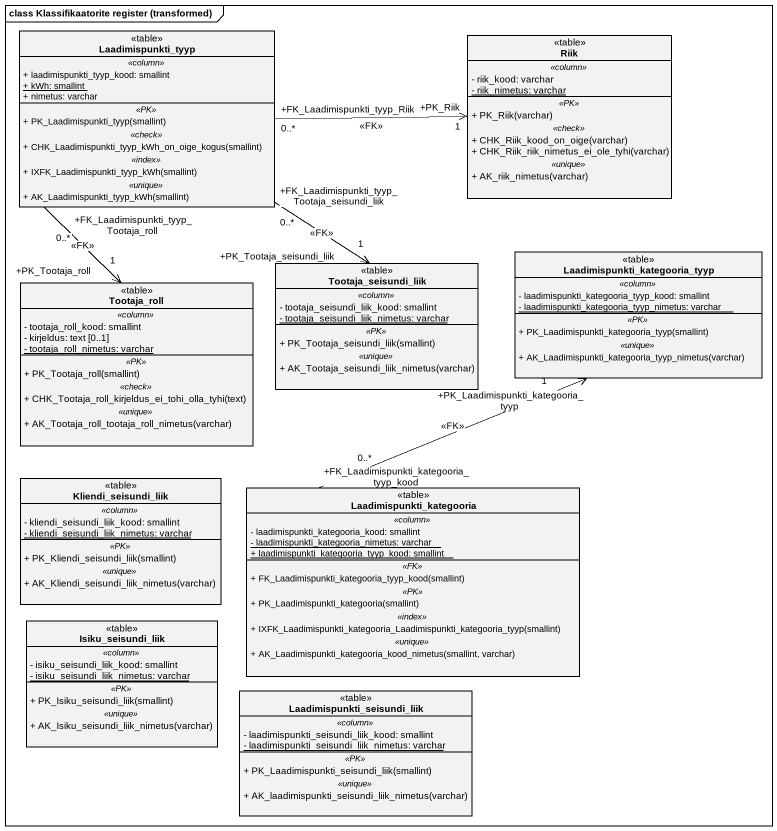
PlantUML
@startuml
mainframe class Klassifikaatorite register (transformed)
hide circle
hide empty members
skinparam classAttributeIconSize 0
class Laadimispunkti_tyyp <<table>> {
  .. <<column>> ..
  + laadimispunkti_tyyp_kood: smallint
  {static} + kWh: smallint
  + nimetus: varchar
  .. <<PK>> ..
  + PK_Laadimispunkti_tyyp(smallint)
  .. <<check>> ..
  + CHK_Laadimispunkti_tyyp_kWh_on_oige_kogus(smallint)
  .. <<index>> ..
  + IXFK_Laadimispunkti_tyyp_kWh(smallint)
  .. <<unique>> ..
  + AK_Laadimispunkti_tyyp_kWh(smallint)
}
class Riik <<table>> {
  .. <<column>> ..
  - riik_kood: varchar
  {static} - riik_nimetus: varchar
  .. <<PK>> ..
  + PK_Riik(varchar)
  .. <<check>> ..
  + CHK_Riik_kood_on_oige(varchar)
  + CHK_Riik_riik_nimetus_ei_ole_tyhi(varchar)
  .. <<unique>> ..
  + AK_riik_nimetus(varchar)
}
class Tootaja_seisundi_liik <<table>> {
  .. <<column>> ..
  - tootaja_seisundi_liik_kood: smallint
  {static} - tootaja_seisundi_liik_nimetus: varchar
  .. <<PK>> ..
  + PK_Tootaja_seisundi_liik(smallint)
  .. <<unique>> ..
  + AK_Tootaja_seisundi_liik_nimetus(varchar)
}
class "Laadimispunkti_kategooria_tyyp" as Laadimispunkti_kategooria <<table>> {
  .. <<column>> ..
  - laadimispunkti_kategooria_tyyp_kood: smallint
  {static} - laadimispunkti_kategooria_tyyp_nimetus: varchar
  .. <<PK>> ..
  + PK_Laadimispunkti_kategooria_tyyp(smallint)
  .. <<unique>> ..
  + AK_Laadimispunkti_kategooria_tyyp_nimetus(varchar)
}
class Tootaja_roll <<table>> {
  .. <<column>> ..
  - tootaja_roll_kood: smallint
  - kirjeldus: text [0..1]
  {static} - tootaja_roll_nimetus: varchar
  .. <<PK>> ..
  + PK_Tootaja_roll(smallint)
  .. <<check>> ..
  + CHK_Tootaja_roll_kirjeldus_ei_tohi_olla_tyhi(text)
  .. <<unique>> ..
  + AK_Tootaja_roll_tootaja_roll_nimetus(varchar)
}
class Kliendi_seisundi_liik <<table>> {
  .. <<column>> ..
  - kliendi_seisundi_liik_kood: smallint
  {static} - kliendi_seisundi_liik_nimetus: varchar
  .. <<PK>> ..
  + PK_Kliendi_seisundi_liik(smallint)
  .. <<unique>> ..
  + AK_Kliendi_seisundi_liik_nimetus(varchar)
}
class "Laadimispunkti_kategooria" as Laadimispunkti_kategooria_2 <<table>> {
  .. <<column>> ..
  - laadimispunkti_kategooria_kood: smallint
  {static} - laadimispunkti_kategooria_nimetus: varchar
  {static} + laadimispunkti_kategooria_tyyp_kood: smallint
  .. <<FK>> ..
  + FK_Laadimispunkti_kategooria_tyyp_kood(smallint)
  .. <<PK>> ..
  + PK_Laadimispunkti_kategooria(smallint)
  .. <<index>> ..
  + IXFK_Laadimispunkti_kategooria_Laadimispunkti_kategooria_tyyp(smallint)
  .. <<unique>> ..
  + AK_Laadimispunkti_kategooria_kood_nimetus(smallint, varchar)
}
class Isiku_seisundi_liik <<table>> {
  .. <<column>> ..
  - isiku_seisundi_liik_kood: smallint
  {static} - isiku_seisundi_liik_nimetus: varchar
  .. <<PK>> ..
  + PK_Isiku_seisundi_liik(smallint)
  .. <<unique>> ..
  + AK_Isiku_seisundi_liik_nimetus(varchar)
}
class Laadimispunkti_seisundi_liik <<table>> {
  .. <<column>> ..
  - laadimispunkti_seisundi_liik_kood: smallint
  {static} - laadimispunkti_seisundi_liik_nimetus: varchar
  .. <<PK>> ..
  + PK_Laadimispunkti_seisundi_liik(smallint)
  .. <<unique>> ..
  + AK_laadimispunkti_seisundi_liik_nimetus(varchar)
}
Laadimispunkti_tyyp "+FK_Laadimispunkti_tyyp_Riik\n0..*" -right-> "+PK_Riik\n1" Riik : <<FK>>
Laadimispunkti_tyyp "+FK_Laadimispunkti_tyyp_Tootaja_seisundi_liik\n0..*" --> "+PK_Tootaja_seisundi_liik\n1" Tootaja_seisundi_liik : <<FK>>
Laadimispunkti_tyyp "+FK_Laadimispunkti_tyyp_Tootaja_roll\n0..*" --> "+PK_Tootaja_roll\n1" Tootaja_roll : <<FK>>
Laadimispunkti_kategooria_2 "+FK_Laadimispunkti_kategooria_tyyp_kood\n0..*" -up-> "+PK_Laadimispunkti_kategooria_tyyp\n1" Laadimispunkti_kategooria : <<FK>>
@enduml
